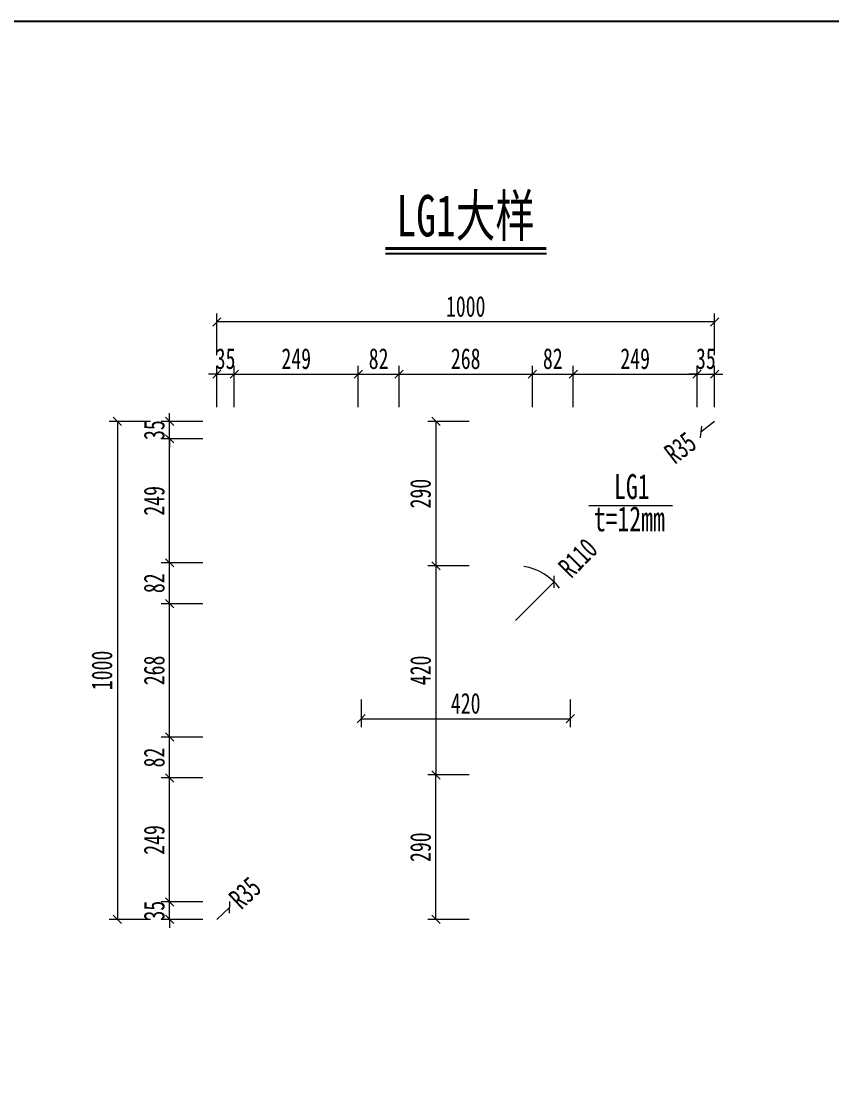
# Model space of a CAD drawing. Header units: millimetres. Extents: x -60009 to 63758, y -2164 to 95433.
# Drawn here: x 39125 to 40753, y 15376 to 17508 of the extents above; entities that cross this region are included whole.
import ezdxf
from ezdxf.enums import TextEntityAlignment as Align

# ---------------------------------------------------------------- set-up
doc = ezdxf.new("R2010")
doc.units = ezdxf.units.MM
doc.layers.get('Defpoints').update_dxf_attribs({"color": 8})
for name, color, linetype, lineweight in [('文字', 7, 'Continuous', 15), ('标注线及字体', 2, 'Continuous', 15), ('细实线', 4, 'Continuous', 15)]:
    doc.layers.add(name, color=color, linetype=linetype, lineweight=lineweight)
doc.styles.add('111', font='仿宋_GB2312.TTF', dxfattribs={"width": 0.7})
doc.styles.add('BM_Dim', font='仿宋_GB2312.TTF', dxfattribs={"width": 0.85})
doc.dimstyles.new('200', dxfattribs={"dimscale": 0, "dimtxt": 2.5, "dimasz": 1, "dimexe": 1, "dimexo": 1, "dimgap": 0.6, "dimtad": 1, "dimdec": 0, "dimdsep": 46, "dimtxsty": '111', "dimblk": 'OBLIQUE', "dimcen": 0, "dimclrd": 4, "dimclre": 4, "dimclrt": 4, "dimadec": 1, "dimazin": 2, "dimtfac": 1, "dimtdec": 0, "dimtix": 1, "dimtmove": 2, "dimatfit": 3, "dimfxl": 4, "dimfxlon": 1, "dimtolj": 1, "dimlwd": -1, "dimlwe": -1, "dimarcsym": 0})

# ---------------------------------------------------------------- blocks, each defined once
blk = doc.blocks.new('_Oblique')
at = {"color": 0, "linetype": 'ByBlock', "lineweight": -2}
blk.add_line((-0.5, -0.5), (0.5, 0.5), dxfattribs=at)
blk = doc.blocks.new('*D1724')
at = {"layer": 'Defpoints', "color": 0}
for p in [(39517.8, 16703.9), (39318, 15703.9), (39517.8, 15703.9)]:
    blk.add_point(p, dxfattribs=at)
at = {"layer": '细实线', "color": 4}
for p, q in [((39384.6, 16703.9), (39301.3, 16703.9)), ((39318, 16703.9), (39318, 15703.9)), ((39384.6, 15703.9), (39301.3, 15703.9))]:
    blk.add_line(p, q, dxfattribs=at)
at = {"layer": '细实线', "color": 4, "xscale": 16.66666666666666, "yscale": 16.66666666666666, "zscale": 16.66666666666666}
for p, rotation in [((39318, 16703.9), 90), ((39318, 15703.9), 270)]:
    blk.add_blockref('_Oblique', p, dxfattribs=dict(at, rotation=rotation))
at = {"layer": '细实线', "color": 4, "insert": (39287.1, 16203.9), "char_height": 41.67, "attachment_point": 5, "rotation": 90, "style": '111'}
blk.add_mtext('\\A1;1000', dxfattribs=at)
blk = doc.blocks.new('*D1725')
at = {"layer": 'Defpoints', "color": 0}
for p in [(39422.9, 15738.9), (39517.8, 15738.9), (39517.8, 15703.9)]:
    blk.add_point(p, dxfattribs=at)
at = {"layer": '细实线', "color": 4}
for p, q in [((39422.9, 15738.9), (39422.9, 15755.6)), ((39489.6, 15738.9), (39406.2, 15738.9)), ((39422.9, 15703.9), (39422.9, 15738.9)), ((39489.6, 15703.9), (39406.2, 15703.9)), ((39422.9, 15703.9), (39422.9, 15687.2))]:
    blk.add_line(p, q, dxfattribs=at)
at = {"layer": '细实线', "color": 4, "xscale": 16.66666666666666, "yscale": 16.66666666666666, "zscale": 16.66666666666666}
for p, rotation in [((39422.9, 15738.9), 270), ((39422.9, 15703.9), 90)]:
    blk.add_blockref('_Oblique', p, dxfattribs=dict(at, rotation=rotation))
at = {"layer": '细实线', "color": 4, "insert": (39392.1, 15721.4), "char_height": 41.67, "attachment_point": 5, "rotation": 90, "style": '111'}
blk.add_mtext('\\A1;35', dxfattribs=at)
blk = doc.blocks.new('*D1726')
at = {"layer": 'Defpoints', "color": 0}
for p in [(39422.9, 15987.9), (39517.8, 15987.9), (39517.8, 15738.9)]:
    blk.add_point(p, dxfattribs=at)
at = {"layer": '细实线', "color": 4}
for p, q in [((39489.6, 15987.9), (39406.2, 15987.9)), ((39422.9, 15738.9), (39422.9, 15987.9)), ((39489.6, 15738.9), (39406.2, 15738.9))]:
    blk.add_line(p, q, dxfattribs=at)
at = {"layer": '细实线', "color": 4, "xscale": 16.66666666666666, "yscale": 16.66666666666666, "zscale": 16.66666666666666}
for p, rotation in [((39422.9, 15987.9), 90), ((39422.9, 15738.9), 270)]:
    blk.add_blockref('_Oblique', p, dxfattribs=dict(at, rotation=rotation))
at = {"layer": '细实线', "color": 4, "insert": (39392.1, 15863.4), "char_height": 41.67, "attachment_point": 5, "rotation": 90, "style": '111'}
blk.add_mtext('\\A1;249', dxfattribs=at)
blk = doc.blocks.new('*D1727')
at = {"layer": 'Defpoints', "color": 0}
for p in [(39422.9, 16069.9), (39517.8, 16069.9), (39517.8, 15987.9)]:
    blk.add_point(p, dxfattribs=at)
at = {"layer": '细实线', "color": 4}
for p, q in [((39489.6, 16069.9), (39406.2, 16069.9)), ((39422.9, 15987.9), (39422.9, 16069.9)), ((39489.6, 15987.9), (39406.2, 15987.9))]:
    blk.add_line(p, q, dxfattribs=at)
at = {"layer": '细实线', "color": 4, "xscale": 16.66666666666666, "yscale": 16.66666666666666, "zscale": 16.66666666666666}
for p, rotation in [((39422.9, 16069.9), 90), ((39422.9, 15987.9), 270)]:
    blk.add_blockref('_Oblique', p, dxfattribs=dict(at, rotation=rotation))
at = {"layer": '细实线', "color": 4, "insert": (39392.1, 16028.9), "char_height": 41.67, "attachment_point": 5, "rotation": 90, "style": '111'}
blk.add_mtext('\\A1;82', dxfattribs=at)
blk = doc.blocks.new('*D1728')
at = {"layer": 'Defpoints', "color": 0}
for p in [(39422.9, 16337.9), (39517.8, 16337.9), (39517.8, 16069.9)]:
    blk.add_point(p, dxfattribs=at)
at = {"layer": '细实线', "color": 4}
for p, q in [((39489.6, 16337.9), (39406.2, 16337.9)), ((39422.9, 16069.9), (39422.9, 16337.9)), ((39489.6, 16069.9), (39406.2, 16069.9))]:
    blk.add_line(p, q, dxfattribs=at)
at = {"layer": '细实线', "color": 4, "xscale": 16.66666666666666, "yscale": 16.66666666666666, "zscale": 16.66666666666666}
for p, rotation in [((39422.9, 16337.9), 90), ((39422.9, 16069.9), 270)]:
    blk.add_blockref('_Oblique', p, dxfattribs=dict(at, rotation=rotation))
at = {"layer": '细实线', "color": 4, "insert": (39392.1, 16203.9), "char_height": 41.67, "attachment_point": 5, "rotation": 90, "style": '111'}
blk.add_mtext('\\A1;268', dxfattribs=at)
blk = doc.blocks.new('*D1729')
at = {"layer": 'Defpoints', "color": 0}
for p in [(39422.9, 16419.9), (39517.8, 16419.9), (39517.8, 16337.9)]:
    blk.add_point(p, dxfattribs=at)
at = {"layer": '细实线', "color": 4}
for p, q in [((39489.6, 16419.9), (39406.2, 16419.9)), ((39422.9, 16337.9), (39422.9, 16419.9)), ((39489.6, 16337.9), (39406.2, 16337.9))]:
    blk.add_line(p, q, dxfattribs=at)
at = {"layer": '细实线', "color": 4, "xscale": 16.66666666666666, "yscale": 16.66666666666666, "zscale": 16.66666666666666}
for p, rotation in [((39422.9, 16419.9), 90), ((39422.9, 16337.9), 270)]:
    blk.add_blockref('_Oblique', p, dxfattribs=dict(at, rotation=rotation))
at = {"layer": '细实线', "color": 4, "insert": (39392.1, 16378.9), "char_height": 41.67, "attachment_point": 5, "rotation": 90, "style": '111'}
blk.add_mtext('\\A1;82', dxfattribs=at)
blk = doc.blocks.new('*D1730')
at = {"layer": 'Defpoints', "color": 0}
for p in [(39422.9, 16668.9), (39517.8, 16668.9), (39517.8, 16419.9)]:
    blk.add_point(p, dxfattribs=at)
at = {"layer": '细实线', "color": 4}
for p, q in [((39489.6, 16668.9), (39406.2, 16668.9)), ((39422.9, 16419.9), (39422.9, 16668.9)), ((39489.6, 16419.9), (39406.2, 16419.9))]:
    blk.add_line(p, q, dxfattribs=at)
at = {"layer": '细实线', "color": 4, "xscale": 16.66666666666666, "yscale": 16.66666666666666, "zscale": 16.66666666666666}
for p, rotation in [((39422.9, 16668.9), 90), ((39422.9, 16419.9), 270)]:
    blk.add_blockref('_Oblique', p, dxfattribs=dict(at, rotation=rotation))
at = {"layer": '细实线', "color": 4, "insert": (39392.1, 16544.4), "char_height": 41.67, "attachment_point": 5, "rotation": 90, "style": '111'}
blk.add_mtext('\\A1;249', dxfattribs=at)
blk = doc.blocks.new('*D1731')
at = {"layer": 'Defpoints', "color": 0}
for p in [(39422.9, 16703.9), (39517.8, 16703.9), (39517.8, 16668.9)]:
    blk.add_point(p, dxfattribs=at)
at = {"layer": '细实线', "color": 4}
for p, q in [((39422.9, 16703.9), (39422.9, 16720.6)), ((39489.6, 16703.9), (39406.2, 16703.9)), ((39422.9, 16668.9), (39422.9, 16703.9)), ((39489.6, 16668.9), (39406.2, 16668.9)), ((39422.9, 16668.9), (39422.9, 16652.2))]:
    blk.add_line(p, q, dxfattribs=at)
at = {"layer": '细实线', "color": 4, "xscale": 16.66666666666666, "yscale": 16.66666666666666, "zscale": 16.66666666666666}
for p, rotation in [((39422.9, 16703.9), 270), ((39422.9, 16668.9), 90)]:
    blk.add_blockref('_Oblique', p, dxfattribs=dict(at, rotation=rotation))
at = {"layer": '细实线', "color": 4, "insert": (39392.1, 16686.4), "char_height": 41.67, "attachment_point": 5, "rotation": 90, "style": '111'}
blk.add_mtext('\\A1;35', dxfattribs=at)
blk = doc.blocks.new('*D1732')
at = {"layer": 'Defpoints', "color": 0}
for p in [(39517.8, 16903.8), (39517.8, 16703.9), (40517.8, 16703.9)]:
    blk.add_point(p, dxfattribs=at)
at = {"layer": '细实线', "color": 4}
for p, q in [((39517.8, 16837.1), (39517.8, 16920.4)), ((40517.8, 16837.1), (40517.8, 16920.4)), ((40517.8, 16903.8), (39517.8, 16903.8))]:
    blk.add_line(p, q, dxfattribs=at)
at = {"layer": '细实线', "color": 4, "xscale": 16.66666666666666, "yscale": 16.66666666666666, "zscale": 16.66666666666666, "rotation": 180}
blk.add_blockref('_Oblique', (39517.8, 16903.8), dxfattribs=at)
at = {"layer": '细实线', "color": 4, "xscale": 16.66666666666666, "yscale": 16.66666666666666, "zscale": 16.66666666666666}
blk.add_blockref('_Oblique', (40517.8, 16903.8), dxfattribs=at)
at = {"layer": '细实线', "color": 4, "insert": (40017.8, 16934.6), "char_height": 41.67, "attachment_point": 5, "style": '111'}
blk.add_mtext('\\A1;1000', dxfattribs=at)
blk = doc.blocks.new('*D1733')
at = {"layer": 'Defpoints', "color": 0}
for p in [(39552.8, 16798.8), (39517.8, 16703.9), (39552.8, 16703.9)]:
    blk.add_point(p, dxfattribs=at)
at = {"layer": '细实线', "color": 4}
for p, q in [((39517.8, 16798.8), (39501.2, 16798.8)), ((39517.8, 16732.2), (39517.8, 16815.5)), ((39517.8, 16798.8), (39552.8, 16798.8)), ((39552.8, 16732.2), (39552.8, 16815.5)), ((39552.8, 16798.8), (39569.5, 16798.8))]:
    blk.add_line(p, q, dxfattribs=at)
at = {"layer": '细实线', "color": 4, "xscale": 16.66666666666666, "yscale": 16.66666666666666, "zscale": 16.66666666666666}
blk.add_blockref('_Oblique', (39517.8, 16798.8), dxfattribs=at)
at = {"layer": '细实线', "color": 4, "xscale": 16.66666666666666, "yscale": 16.66666666666666, "zscale": 16.66666666666666, "rotation": 180}
blk.add_blockref('_Oblique', (39552.8, 16798.8), dxfattribs=at)
at = {"layer": '细实线', "color": 4, "insert": (39535.3, 16829.7), "char_height": 41.67, "attachment_point": 5, "style": '111'}
blk.add_mtext('\\A1;35', dxfattribs=at)
blk = doc.blocks.new('*D1734')
at = {"layer": 'Defpoints', "color": 0}
for p in [(39801.8, 16798.8), (39552.8, 16703.9), (39801.8, 16703.9)]:
    blk.add_point(p, dxfattribs=at)
at = {"layer": '细实线', "color": 4}
for p, q in [((39552.8, 16732.2), (39552.8, 16815.5)), ((39552.8, 16798.8), (39801.8, 16798.8)), ((39801.8, 16732.2), (39801.8, 16815.5))]:
    blk.add_line(p, q, dxfattribs=at)
at = {"layer": '细实线', "color": 4, "xscale": 16.66666666666666, "yscale": 16.66666666666666, "zscale": 16.66666666666666, "rotation": 180}
blk.add_blockref('_Oblique', (39552.8, 16798.8), dxfattribs=at)
at = {"layer": '细实线', "color": 4, "xscale": 16.66666666666666, "yscale": 16.66666666666666, "zscale": 16.66666666666666}
blk.add_blockref('_Oblique', (39801.8, 16798.8), dxfattribs=at)
at = {"layer": '细实线', "color": 4, "insert": (39677.3, 16829.7), "char_height": 41.67, "attachment_point": 5, "style": '111'}
blk.add_mtext('\\A1;249', dxfattribs=at)
blk = doc.blocks.new('*D1735')
at = {"layer": 'Defpoints', "color": 0}
for p in [(39883.8, 16798.8), (39801.8, 16703.9), (39883.8, 16703.9)]:
    blk.add_point(p, dxfattribs=at)
at = {"layer": '细实线', "color": 4}
for p, q in [((39801.8, 16732.2), (39801.8, 16815.5)), ((39801.8, 16798.8), (39883.8, 16798.8)), ((39883.8, 16732.2), (39883.8, 16815.5))]:
    blk.add_line(p, q, dxfattribs=at)
at = {"layer": '细实线', "color": 4, "xscale": 16.66666666666666, "yscale": 16.66666666666666, "zscale": 16.66666666666666, "rotation": 180}
blk.add_blockref('_Oblique', (39801.8, 16798.8), dxfattribs=at)
at = {"layer": '细实线', "color": 4, "xscale": 16.66666666666666, "yscale": 16.66666666666666, "zscale": 16.66666666666666}
blk.add_blockref('_Oblique', (39883.8, 16798.8), dxfattribs=at)
at = {"layer": '细实线', "color": 4, "insert": (39842.8, 16829.7), "char_height": 41.67, "attachment_point": 5, "style": '111'}
blk.add_mtext('\\A1;82', dxfattribs=at)
blk = doc.blocks.new('*D1736')
at = {"layer": 'Defpoints', "color": 0}
for p in [(40151.8, 16798.8), (39883.8, 16703.9), (40151.8, 16703.9)]:
    blk.add_point(p, dxfattribs=at)
at = {"layer": '细实线', "color": 4}
for p, q in [((39883.8, 16732.2), (39883.8, 16815.5)), ((39883.8, 16798.8), (40151.8, 16798.8)), ((40151.8, 16732.2), (40151.8, 16815.5))]:
    blk.add_line(p, q, dxfattribs=at)
at = {"layer": '细实线', "color": 4, "xscale": 16.66666666666666, "yscale": 16.66666666666666, "zscale": 16.66666666666666, "rotation": 180}
blk.add_blockref('_Oblique', (39883.8, 16798.8), dxfattribs=at)
at = {"layer": '细实线', "color": 4, "xscale": 16.66666666666666, "yscale": 16.66666666666666, "zscale": 16.66666666666666}
blk.add_blockref('_Oblique', (40151.8, 16798.8), dxfattribs=at)
at = {"layer": '细实线', "color": 4, "insert": (40017.8, 16829.7), "char_height": 41.67, "attachment_point": 5, "style": '111'}
blk.add_mtext('\\A1;268', dxfattribs=at)
blk = doc.blocks.new('*D1737')
at = {"layer": 'Defpoints', "color": 0}
for p in [(40233.8, 16798.8), (40151.8, 16703.9), (40233.8, 16703.9)]:
    blk.add_point(p, dxfattribs=at)
at = {"layer": '细实线', "color": 4}
for p, q in [((40151.8, 16732.2), (40151.8, 16815.5)), ((40151.8, 16798.8), (40233.8, 16798.8)), ((40233.8, 16732.2), (40233.8, 16815.5))]:
    blk.add_line(p, q, dxfattribs=at)
at = {"layer": '细实线', "color": 4, "xscale": 16.66666666666666, "yscale": 16.66666666666666, "zscale": 16.66666666666666, "rotation": 180}
blk.add_blockref('_Oblique', (40151.8, 16798.8), dxfattribs=at)
at = {"layer": '细实线', "color": 4, "xscale": 16.66666666666666, "yscale": 16.66666666666666, "zscale": 16.66666666666666}
blk.add_blockref('_Oblique', (40233.8, 16798.8), dxfattribs=at)
at = {"layer": '细实线', "color": 4, "insert": (40192.8, 16829.7), "char_height": 41.67, "attachment_point": 5, "style": '111'}
blk.add_mtext('\\A1;82', dxfattribs=at)
blk = doc.blocks.new('*D1738')
at = {"layer": 'Defpoints', "color": 0}
for p in [(40482.8, 16798.8), (40233.8, 16703.9), (40482.8, 16703.9)]:
    blk.add_point(p, dxfattribs=at)
at = {"layer": '细实线', "color": 4}
for p, q in [((40233.8, 16732.2), (40233.8, 16815.5)), ((40233.8, 16798.8), (40482.8, 16798.8)), ((40482.8, 16732.2), (40482.8, 16815.5))]:
    blk.add_line(p, q, dxfattribs=at)
at = {"layer": '细实线', "color": 4, "xscale": 16.66666666666666, "yscale": 16.66666666666666, "zscale": 16.66666666666666, "rotation": 180}
blk.add_blockref('_Oblique', (40233.8, 16798.8), dxfattribs=at)
at = {"layer": '细实线', "color": 4, "xscale": 16.66666666666666, "yscale": 16.66666666666666, "zscale": 16.66666666666666}
blk.add_blockref('_Oblique', (40482.8, 16798.8), dxfattribs=at)
at = {"layer": '细实线', "color": 4, "insert": (40358.3, 16829.7), "char_height": 41.67, "attachment_point": 5, "style": '111'}
blk.add_mtext('\\A1;249', dxfattribs=at)
blk = doc.blocks.new('*D1739')
at = {"layer": 'Defpoints', "color": 0}
for p in [(40517.8, 16798.8), (40482.8, 16703.9), (40517.8, 16703.9)]:
    blk.add_point(p, dxfattribs=at)
at = {"layer": '细实线', "color": 4}
for p, q in [((40482.8, 16798.8), (40466.2, 16798.8)), ((40482.8, 16732.2), (40482.8, 16815.5)), ((40482.8, 16798.8), (40517.8, 16798.8)), ((40517.8, 16732.2), (40517.8, 16815.5)), ((40517.8, 16798.8), (40534.5, 16798.8))]:
    blk.add_line(p, q, dxfattribs=at)
at = {"layer": '细实线', "color": 4, "xscale": 16.66666666666666, "yscale": 16.66666666666666, "zscale": 16.66666666666666}
blk.add_blockref('_Oblique', (40482.8, 16798.8), dxfattribs=at)
at = {"layer": '细实线', "color": 4, "xscale": 16.66666666666666, "yscale": 16.66666666666666, "zscale": 16.66666666666666, "rotation": 180}
blk.add_blockref('_Oblique', (40517.8, 16798.8), dxfattribs=at)
at = {"layer": '细实线', "color": 4, "insert": (40500.3, 16829.7), "char_height": 41.67, "attachment_point": 5, "style": '111'}
blk.add_mtext('\\A1;35', dxfattribs=at)
blk = doc.blocks.new('*D1740')
at = {"layer": 'Defpoints', "color": 0}
for p in [(40044.2, 16703.9), (39958, 16413.9), (40044.2, 16413.9)]:
    blk.add_point(p, dxfattribs=at)
at = {"layer": '细实线', "color": 4}
for p, q in [((40024.7, 16703.9), (39941.4, 16703.9)), ((39958, 16703.9), (39958, 16413.9)), ((40024.7, 16413.9), (39941.4, 16413.9))]:
    blk.add_line(p, q, dxfattribs=at)
at = {"layer": '细实线', "color": 4, "xscale": 16.66666666666666, "yscale": 16.66666666666666, "zscale": 16.66666666666666}
for p, rotation in [((39958, 16703.9), 90), ((39958, 16413.9), 270)]:
    blk.add_blockref('_Oblique', p, dxfattribs=dict(at, rotation=rotation))
at = {"layer": '细实线', "color": 4, "insert": (39927.2, 16558.9), "char_height": 41.67, "attachment_point": 5, "rotation": 90, "style": '111'}
blk.add_mtext('\\A1;290', dxfattribs=at)
blk = doc.blocks.new('*D1741')
at = {"layer": 'Defpoints', "color": 0}
for p in [(40044.2, 16413.9), (39958, 15993.9), (40044.2, 15993.9)]:
    blk.add_point(p, dxfattribs=at)
at = {"layer": '细实线', "color": 4}
for p, q in [((40024.7, 16413.9), (39941.4, 16413.9)), ((39958, 16413.9), (39958, 15993.9)), ((40024.7, 15993.9), (39941.4, 15993.9))]:
    blk.add_line(p, q, dxfattribs=at)
at = {"layer": '细实线', "color": 4, "xscale": 16.66666666666666, "yscale": 16.66666666666666, "zscale": 16.66666666666666}
for p, rotation in [((39958, 16413.9), 90), ((39958, 15993.9), 270)]:
    blk.add_blockref('_Oblique', p, dxfattribs=dict(at, rotation=rotation))
at = {"layer": '细实线', "color": 4, "insert": (39927.2, 16203.9), "char_height": 41.67, "attachment_point": 5, "rotation": 90, "style": '111'}
blk.add_mtext('\\A1;420', dxfattribs=at)
blk = doc.blocks.new('*D1742')
at = {"layer": 'Defpoints', "color": 0}
for p in [(39958, 15993.9), (40044.2, 15993.9), (40044.2, 15703.9)]:
    blk.add_point(p, dxfattribs=at)
at = {"layer": '细实线', "color": 4}
for p, q in [((40024.7, 15993.9), (39941.4, 15993.9)), ((39958, 15703.9), (39958, 15993.9)), ((40024.7, 15703.9), (39941.4, 15703.9))]:
    blk.add_line(p, q, dxfattribs=at)
at = {"layer": '细实线', "color": 4, "xscale": 16.66666666666666, "yscale": 16.66666666666666, "zscale": 16.66666666666666}
for p, rotation in [((39958, 15993.9), 90), ((39958, 15703.9), 270)]:
    blk.add_blockref('_Oblique', p, dxfattribs=dict(at, rotation=rotation))
at = {"layer": '细实线', "color": 4, "insert": (39927.2, 15848.9), "char_height": 41.67, "attachment_point": 5, "rotation": 90, "style": '111'}
blk.add_mtext('\\A1;290', dxfattribs=at)
blk = doc.blocks.new('*D1743')
at = {"layer": 'Defpoints', "color": 0}
for p in [(40195.5, 16381.8), (40117.8, 16303.9)]:
    blk.add_point(p, dxfattribs=at)
at = {"layer": '细实线', "color": 4}
blk.add_line((40117.8, 16303.9), (40195.5, 16381.8), dxfattribs=at)
blk.add_arc((40117.8, 16303.9), 110, 36.3973, 81.3188, dxfattribs=at)
at = {"layer": '细实线', "color": 4, "xscale": 16.66666666666666, "yscale": 16.66666666666666, "zscale": 16.66666666666666, "rotation": 45.07849153819961}
blk.add_blockref('_Oblique', (40195.5, 16381.8), dxfattribs=at)
at = {"layer": '细实线', "color": 4, "insert": (40243.3, 16429.7), "char_height": 41.67, "attachment_point": 5, "rotation": 45.0785, "style": '111'}
blk.add_mtext('\\A1;R110', dxfattribs=at)
blk = doc.blocks.new('*D1744')
at = {"layer": 'Defpoints', "color": 0}
for p in [(39807.8, 16162.4), (40227.8, 16162.4), (40227.8, 16106.7)]:
    blk.add_point(p, dxfattribs=at)
at = {"layer": '细实线', "color": 4}
for p, q in [((39807.8, 16145.8), (39807.8, 16090)), ((40227.8, 16145.8), (40227.8, 16090)), ((39807.8, 16106.7), (40227.8, 16106.7))]:
    blk.add_line(p, q, dxfattribs=at)
at = {"layer": '细实线', "color": 4, "xscale": 16.66666666666666, "yscale": 16.66666666666666, "zscale": 16.66666666666666, "rotation": 180}
blk.add_blockref('_Oblique', (39807.8, 16106.7), dxfattribs=at)
at = {"layer": '细实线', "color": 4, "xscale": 16.66666666666666, "yscale": 16.66666666666666, "zscale": 16.66666666666666}
blk.add_blockref('_Oblique', (40227.8, 16106.7), dxfattribs=at)
at = {"layer": '细实线', "color": 4, "insert": (40017.8, 16137.5), "char_height": 41.67, "attachment_point": 5, "style": '111'}
blk.add_mtext('\\A1;420', dxfattribs=at)
blk = doc.blocks.new('*D1745')
at = {"layer": 'Defpoints', "color": 0}
for p in [(40517.8, 16703.9), (40490.1, 16682.5)]:
    blk.add_point(p, dxfattribs=at)
at = {"layer": '细实线', "color": 4}
blk.add_line((40517.8, 16703.9), (40490.1, 16682.5), dxfattribs=at)
at = {"layer": '细实线', "color": 4, "xscale": 16.66666666666666, "yscale": 16.66666666666666, "zscale": 16.66666666666666, "rotation": 217.6655988906557}
blk.add_blockref('_Oblique', (40490.1, 16682.5), dxfattribs=at)
at = {"layer": '细实线', "color": 4, "insert": (40449.1, 16650.9), "char_height": 41.67, "attachment_point": 5, "rotation": 37.6656, "style": '111'}
blk.add_mtext('\\A1;R35', dxfattribs=at)
blk = doc.blocks.new('*D1746')
at = {"layer": 'Defpoints', "color": 0}
for p in [(39543.3, 15727.9), (39517.8, 15703.9)]:
    blk.add_point(p, dxfattribs=at)
at = {"layer": '细实线', "color": 4}
blk.add_line((39517.8, 15703.9), (39543.3, 15727.9), dxfattribs=at)
at = {"layer": '细实线', "color": 4, "xscale": 16.66666666666666, "yscale": 16.66666666666666, "zscale": 16.66666666666666, "rotation": 43.22176224264202}
blk.add_blockref('_Oblique', (39543.3, 15727.9), dxfattribs=at)
at = {"layer": '细实线', "color": 4, "insert": (39574.5, 15757.1), "char_height": 41.67, "attachment_point": 5, "rotation": 43.2218, "style": '111'}
blk.add_mtext('\\A1;R35', dxfattribs=at)

msp = doc.modelspace()

# ---------------------------------------------------------------- linework, layer by layer
at = {"color": 4}
msp.add_line((39856.4, 17041.4), (40179.9, 17041.4), dxfattribs=at)
at = {"color": 6, "const_width": 6}
msp.add_lwpolyline([(39856.4, 17051.4), (40179.9, 17051.4)], dxfattribs=at)
at = {"layer": 'Defpoints'}
msp.add_lwpolyline([(35965.2, 17507.5), (42381.9, 17507.5), (42381.9, 13244.2), (35965.2, 13244.2)], close=True, dxfattribs=at)
at = {"layer": '细实线'}
msp.add_line((40264.9, 16535), (40433.2, 16535), dxfattribs=at)

# ---------------------------------------------------------------- texts
at = {"layer": '文字', "style": 'BM_Dim', "width": 0.7}
for s, p in [('LG1', (40351.5, 16533.1)), ('t=12mm', (40346.5, 16468.3))]:
    msp.add_text(s, height=50, dxfattribs=at).set_placement(p, align=Align.BOTTOM_CENTER)
at = {"layer": '标注线及字体', "color": 0, "style": '111', "width": 0.7}
msp.add_text('LG1大样', height=83.33, dxfattribs=at).set_placement((40017.8, 17118.8), align=Align.MIDDLE)

# ---------------------------------------------------------------- dimensions: what is measured, and where the dimension line sits
at = {"layer": '细实线'}
for base, p1, p2, picture, middle in [((39517.8, 16903.8), (40517.8, 16703.9), (39517.8, 16703.9), '*D1732', (40017.8, 16934.6)), ((39552.8, 16798.8), (39517.8, 16703.9), (39552.8, 16703.9), '*D1733', (39535.3, 16829.7)), ((39801.8, 16798.8), (39552.8, 16703.9), (39801.8, 16703.9), '*D1734', (39677.3, 16829.7)), ((39883.8, 16798.8), (39801.8, 16703.9), (39883.8, 16703.9), '*D1735', (39842.8, 16829.7)), ((40151.8, 16798.8), (39883.8, 16703.9), (40151.8, 16703.9), '*D1736', (40017.8, 16829.7)), ((40233.8, 16798.8), (40151.8, 16703.9), (40233.8, 16703.9), '*D1737', (40192.8, 16829.7)), ((40482.8, 16798.8), (40233.8, 16703.9), (40482.8, 16703.9), '*D1738', (40358.3, 16829.7)), ((40517.8, 16798.8), (40482.8, 16703.9), (40517.8, 16703.9), '*D1739', (40500.3, 16829.7)), ((40227.8, 16106.7), (39807.8, 16162.4), (40227.8, 16162.4), '*D1744', (40017.8, 16137.5))]:
    dim = msp.add_linear_dim(base=base, p1=p1, p2=p2, dimstyle='200', override={"dimscale": 16.666667, "dimblk": 'Oblique'}, dxfattribs=at)
    dim.commit()
    dim.dimension.update_dxf_attribs({"geometry": picture, "text_midpoint": middle})
for base, p1, p2, angle, picture, middle in [((39422.9, 16703.9), (39517.8, 16668.9), (39517.8, 16703.9), 90, '*D1731', (39392.1, 16686.4)), ((39318, 15703.9), (39517.8, 16703.9), (39517.8, 15703.9), 90, '*D1724', (39287.1, 16203.9)), ((39958, 16413.9), (40044.2, 16703.9), (40044.2, 16413.9), 90, '*D1740', (39927.2, 16558.9)), ((39422.9, 16668.9), (39517.8, 16419.9), (39517.8, 16668.9), 90, '*D1730', (39392.1, 16544.4)), ((39422.9, 16419.9), (39517.8, 16337.9), (39517.8, 16419.9), 90, '*D1729', (39392.1, 16378.9)), ((39958, 15993.9), (40044.2, 16413.9), (40044.2, 15993.9), 90, '*D1741', (39927.2, 16203.9)), ((39422.9, 16337.9), (39517.8, 16069.9), (39517.8, 16337.9), 90, '*D1728', (39392.1, 16203.9)), ((39422.9, 16069.9), (39517.8, 15987.9), (39517.8, 16069.9), 90, '*D1727', (39392.1, 16028.9)), ((39422.9, 15987.9), (39517.8, 15738.9), (39517.8, 15987.9), 90, '*D1726', (39392.1, 15863.4)), ((39958, 15993.9), (40044.2, 15703.9), (40044.2, 15993.9), 270, '*D1742', (39927.2, 15848.9)), ((39422.9, 15738.9), (39517.8, 15703.9), (39517.8, 15738.9), 90, '*D1725', (39392.1, 15721.4))]:
    dim = msp.add_linear_dim(base=base, p1=p1, p2=p2, angle=angle, dimstyle='200', override={"dimscale": 16.666667, "dimblk": 'Oblique'}, dxfattribs=at)
    dim.commit()
    dim.dimension.update_dxf_attribs({"geometry": picture, "text_midpoint": middle})
for center, mpoint, picture, middle in [((40517.8, 16703.9), (40490.1, 16682.5), '*D1745', (40449.1, 16650.9)), ((40117.8, 16303.9), (40195.5, 16381.8), '*D1743', (40243.3, 16429.7)), ((39517.8, 15703.9), (39543.3, 15727.9), '*D1746', (39574.5, 15757.1))]:
    dim = msp.add_radius_dim(center=center, mpoint=mpoint, dimstyle='200', override={"dimscale": 16.666667, "dimblk": 'Oblique'}, dxfattribs=at)
    dim.commit()
    dim.dimension.update_dxf_attribs({"geometry": picture, "text_midpoint": middle, "dimtype": 164})

doc.saveas('drawing.dxf')
